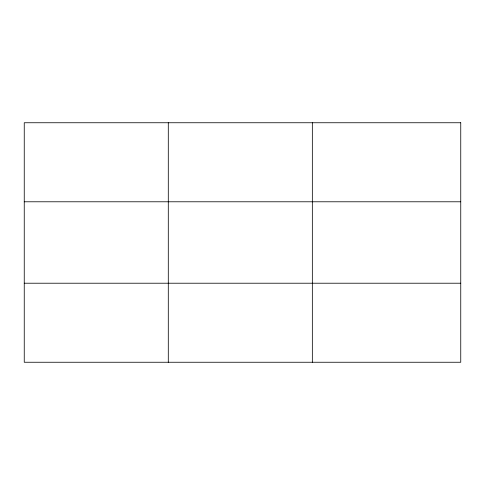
<?xml version="1.0" encoding="UTF-8"?>
<svg xmlns="http://www.w3.org/2000/svg" width="485" height="485" viewBox="0 0 485 485"><rect width="100%" height="100%" fill="white"/><g stroke="black" fill="none" stroke-linecap="round" stroke-linejoin="round"><path stroke-width="0.73" d="M168.295 362.253L168.295 122.747M312.34 362.253L312.34 122.747M24.25 201.784L460.75 201.784M24.25 283.216L460.75 283.216M460.75 122.747L24.25 122.747L24.25 362.253L460.75 362.253L460.75 122.747"/></g></svg>
